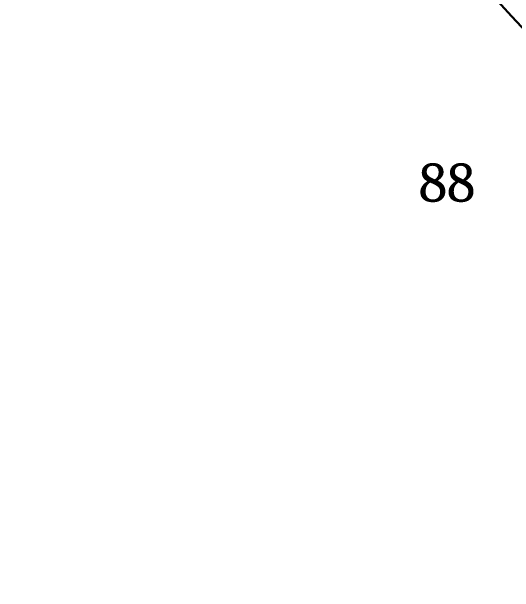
# Model space of a CAD drawing. Header units: inches. Extents: x 12 to 499, y -1 to 336.
# Drawn here: x 173.81 to 186.78, y 90.1 to 105.09 of the extents above; entities that cross this region are included whole.
import ezdxf
from ezdxf.enums import TextEntityAlignment as Align

# ---------------------------------------------------------------- set-up
doc = ezdxf.new("R2010")
doc.units = ezdxf.units.IN
doc.layers.add('Layer2', color=1, linetype='Continuous')
doc.layers.add('PTS1-Cont-H', color=7, linetype='Continuous')
doc.styles.get("Standard").update_dxf_attribs({"font": 'Cambria.ttf'})

msp = doc.modelspace()

# ---------------------------------------------------------------- linework, layer by layer
at = {"layer": 'Layer2', "color": 3, "lineweight": 30}
msp.add_spline([(248.968, 75.669), (235.035, 79.506), (234.056, 86.802), (226.148, 91.541), (223.211, 90.864), (214.023, 94.399), (206.371, 96.592), (198.266, 97.663), (190.877, 101.353), (183.011, 110.757), (181.581, 116.828), (178.601, 127.184), (177.835, 140.061), (178.435, 153.089), (181.19, 163.298), (178.279, 174.003), (168.089, 177.704), (166.237, 166.073), (148.637, 135.014), (144.466, 127.927), (135.82, 120.208), (126.126, 114.582), (114.861, 112.881), (103.988, 109.872), (95.735, 103.723), (91.281, 105.162)], degree=3, dxfattribs=at)
msp.add_spline([(248.968, 75.669), (235.035, 79.506), (234.056, 86.802), (226.148, 91.541), (223.211, 90.864), (214.023, 94.399), (206.371, 96.592), (198.266, 97.663), (190.877, 101.353), (183.011, 110.757), (181.581, 116.828), (178.601, 127.184), (177.835, 140.061), (178.435, 153.089), (181.19, 163.298), (178.279, 174.003), (168.089, 177.704), (166.237, 166.073), (148.637, 135.014), (144.466, 127.927), (135.82, 120.208), (126.126, 114.582), (114.861, 112.881), (103.988, 109.872), (95.735, 103.723), (91.281, 105.162)], degree=3, dxfattribs=at)

# ---------------------------------------------------------------- texts
at = {"layer": 'PTS1-Cont-H', "color": 18}
msp.add_text('88', height=1, dxfattribs=at).set_placement((185.04, 100.677), align=Align.MIDDLE)

doc.saveas('drawing.dxf')
